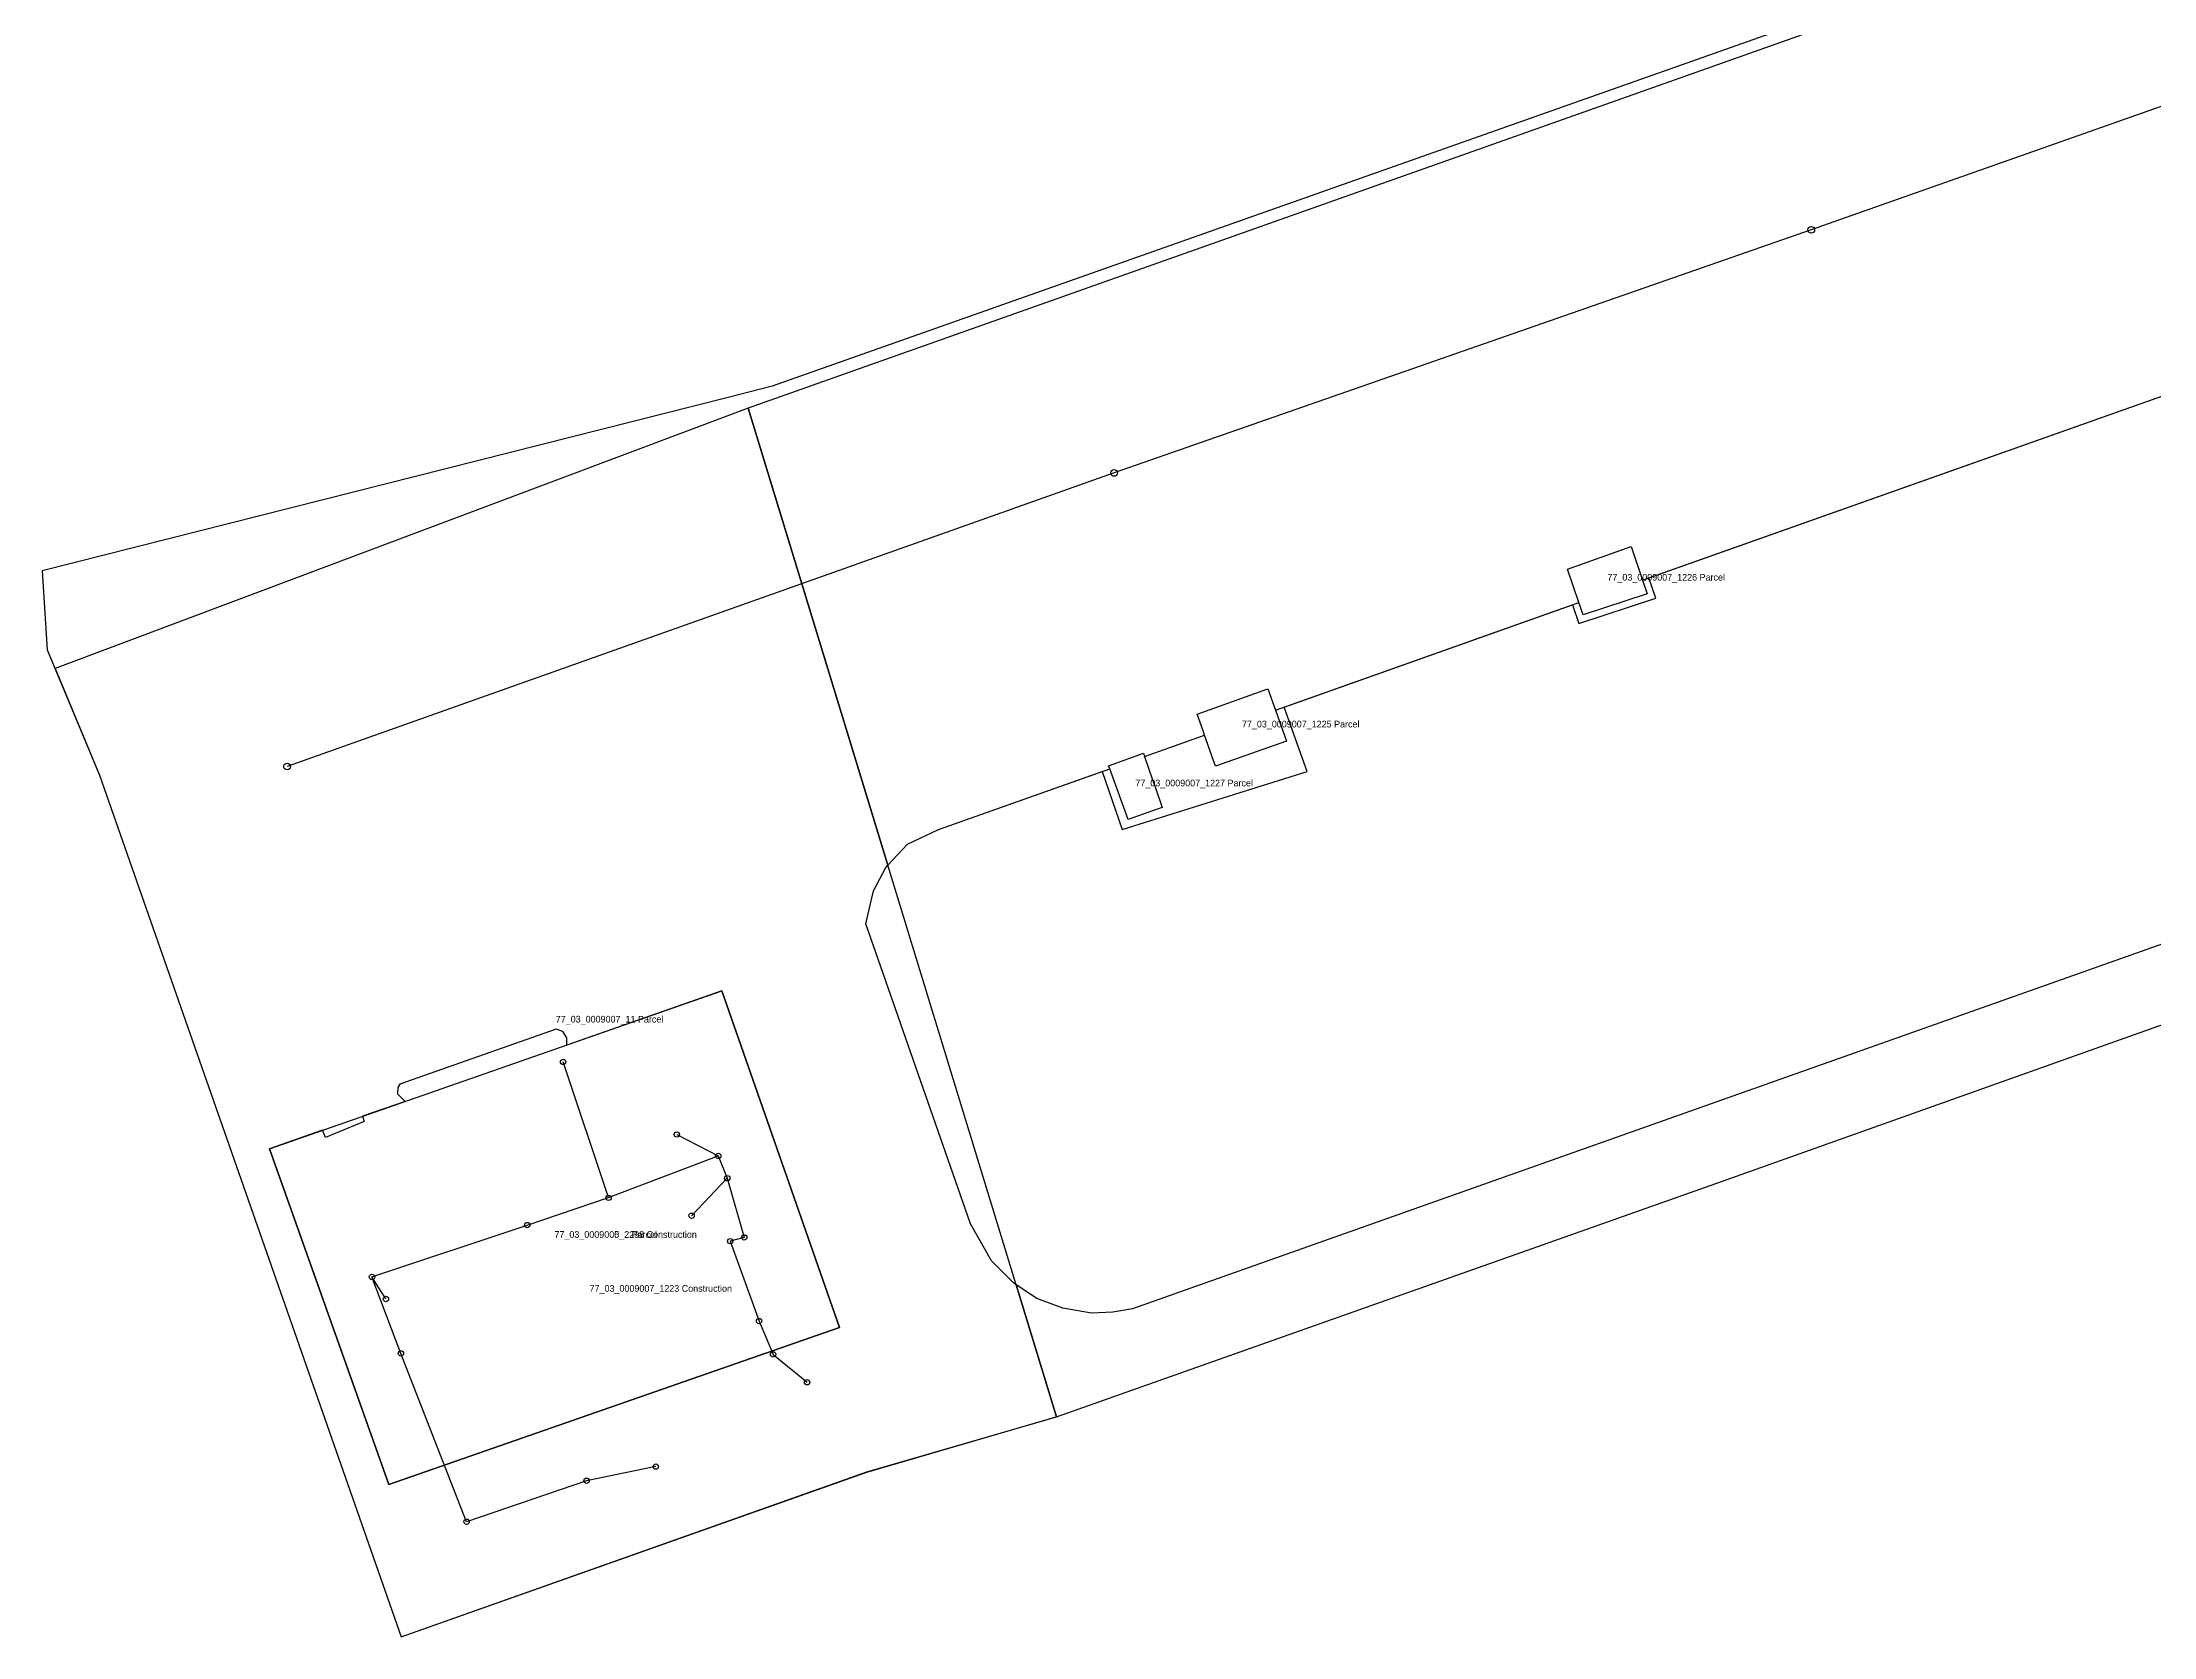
# Model space of a CAD drawing. Extents: x 22911 to 24334, y 8652 to 9234.
# Drawn here: x 22910.6 to 23225.8, y 8652.4 to 8890.5 of the extents above; entities that cross this region are included whole.
import ezdxf

# ---------------------------------------------------------------- set-up
doc = ezdxf.new("R2010")
doc.units = 0

msp = doc.modelspace()

# ---------------------------------------------------------------- linework, layer by layer
at = {"layer": '77_03_0009000_2 Parcel', "color": 8}
msp.add_lwpolyline([(23012.04, 8748.82), (23029.57, 8698.57), (22962.29, 8675.09), (22944.49, 8725.26), (23012.04, 8748.82)], dxfattribs=at)
at = {"layer": '77_03_0009005_2298 Construction', "color": 63}
msp.add_lwpolyline([(23012.04, 8748.82), (22988.91, 8740.75), (22988.91, 8741.82), (22988.28, 8742.75), (22987.27, 8743.13), (22963.94, 8734.88), (22963.65, 8734.42), (22963.62, 8733.48), (22964.75, 8732.33), (22958.38, 8730.11), (22958.65, 8729.33), (22952.88, 8726.95), (22952.39, 8728.01), (22944.49, 8725.26), (22962.29, 8675.09), (23029.57, 8698.57), (23012.04, 8748.82)], dxfattribs=at)
at = {"layer": '77_03_0009007 CadastralBlock', "color": 7}
msp.add_lwpolyline([(23544.09, 9023.69), (23519.39, 9014.99), (23510.17, 9011.49), (23502.87, 9008.25), (23459.47, 8992.79), (23458.87, 8994.45), (23019.55, 8839.15), (23012.75, 8837.43), (22910.57, 8811.59), (22911.33, 8799.75), (22919.11, 8781.07), (22964.15, 8652.37), (23033.69, 8676.99), (23061.97, 8685.23), (23161.27, 8720.39), (23274.37, 8760.63), (23336.67, 8783.11), (23464.13, 8826.95), (23632.43, 8886.79)], dxfattribs=at)
at = {"layer": '77_03_0009007_11 Parcel', "color": 8}
msp.add_lwpolyline([(22964.15, 8652.37), (23033.69, 8676.98), (23061.96, 8685.23), (23061.98, 8685.24), (23055.97, 8704.93), (23055.62, 8705.16), (23052.3, 8708.53), (23049.16, 8714.04), (23033.52, 8758.86), (23034.69, 8763.77), (23036.51, 8767.27), (23036.82, 8767.61), (23015.98, 8835.85), (22912.48, 8796.96), (22919.1, 8781.07), (22964.15, 8652.37)], dxfattribs=at)
at = {"layer": '77_03_0009007_12 Parcel', "color": 8}
for points in [[(23829.96, 9124.36), (23015.98, 8835.85), (23036.82, 8767.61), (23039.76, 8770.77), (23044.36, 8772.94), (23069.93, 8782), (23069.77, 8782.45), (23074.97, 8784.33), (23075.14, 8783.84), (23084.1, 8787.02), (23083.87, 8787.68), (23083.01, 8790.15), (23093.54, 8793.97), (23094.68, 8790.77), (23139.98, 8806.82), (23138.27, 8811.84), (23147.77, 8815.22), (23149.49, 8810.19), (23250.18, 8845.86)], [(23545.05, 8868.52), (23073.32, 8701.34), (23070.41, 8700.84), (23067.2, 8700.72), (23062.93, 8701.46), (23059.07, 8702.9), (23055.97, 8704.93), (23061.98, 8685.24), (23161.26, 8720.38), (23274.36, 8760.62), (23336.66, 8783.11), (23464.11, 8826.94), (23632.41, 8886.78)]]:
    msp.add_lwpolyline(points, dxfattribs=at)
at = {"layer": '77_03_0009007_1222 Parcel', "color": 8}
msp.add_lwpolyline([(23545.05, 8868.52), (23073.32, 8701.34), (23070.41, 8700.84), (23067.2, 8700.72), (23062.93, 8701.46), (23059.07, 8702.9), (23055.97, 8704.93), (23036.83, 8767.61), (23039.76, 8770.77), (23044.36, 8772.94), (23068.81, 8781.6), (23071.78, 8772.96), (23099.39, 8781.61), (23095.96, 8791.22), (23139.04, 8806.48), (23139.98, 8803.71), (23151.47, 8807.5), (23150.42, 8810.51), (23250.18, 8845.86), (23331.06, 8874.55)], dxfattribs=at)
at = {"layer": '77_03_0009007_1223 Construction', "color": 63}
for points in [[(22995.11, 8717.96), (22988.33, 8738.23)], [(23005.31, 8727.39), (23011.5, 8724.18), (23012.83, 8720.86), (23015.37, 8712.02), (23013.27, 8711.46), (23017.58, 8699.52), (23019.68, 8694.55), (23024.76, 8690.38)], [(22961.88, 8702.82), (22959.8, 8706.11), (22982.97, 8713.86), (22995.11, 8717.96), (23011.5, 8724.18)], [(23012.83, 8720.86), (23007.52, 8715.26)], [(23002.17, 8677.79), (22991.83, 8675.68), (22973.93, 8669.56), (22964.12, 8694.69), (22959.8, 8706.11)]]:
    msp.add_lwpolyline(points, dxfattribs=at)
for centre in [(22988.33, 8738.23), (23005.31, 8727.39), (23011.5, 8724.18), (23012.83, 8720.86), (22995.12, 8717.93), (22982.97, 8713.86), (23007.52, 8715.26), (23013.27, 8711.46), (23015.37, 8712.02), (22959.8, 8706.11), (22961.88, 8702.82), (23017.58, 8699.52), (22964.12, 8694.69), (23019.68, 8694.55), (23024.76, 8690.38), (23002.17, 8677.79), (22991.83, 8675.68), (22973.93, 8669.56)]:
    msp.add_circle(centre, 0.4, dxfattribs=at)
at = {"layer": '77_03_0009007_1225 Parcel', "color": 8}
msp.add_lwpolyline([(23093.54, 8793.97), (23094.68, 8790.77), (23096.34, 8786.11), (23085.73, 8782.39), (23084.1, 8787.02), (23083.87, 8787.68), (23083.01, 8790.15), (23093.54, 8793.97)], dxfattribs=at)
at = {"layer": '77_03_0009007_1226 Parcel', "color": 8}
msp.add_lwpolyline([(23147.77, 8815.22), (23149.49, 8810.18), (23150.19, 8808.12), (23140.6, 8805), (23139.98, 8806.82), (23138.27, 8811.84), (23147.77, 8815.22)], dxfattribs=at)
at = {"layer": '77_03_0009007_1227 Parcel', "color": 8}
msp.add_lwpolyline([(23074.97, 8784.33), (23075.14, 8783.84), (23076.33, 8780.37), (23076.75, 8779.14), (23077.75, 8776.21), (23076.34, 8775.72), (23072.67, 8774.43), (23069.93, 8782), (23069.77, 8782.45), (23074.97, 8784.33)], dxfattribs=at)
at = {"layer": '77_03_0009007_1230 Construction', "color": 63}
msp.add_lwpolyline([(24178.28, 9217.86), (24108.34, 9191.41), (24000.57, 9154.67), (23915.32, 9124.91), (23869.67, 9109.89), (23757.78, 9069.59), (23626.52, 9022.91), (23582.2, 9007.36), (23534.44, 8990.91), (23405.28, 8944.81), (23295.63, 8905.38), (23250.06, 8889.09), (23174.67, 8862.49), (23070.6, 8826.19), (22947.12, 8782.35)], dxfattribs=at)
for centre in [(23174.67, 8862.49), (23070.6, 8826.19), (22947.12, 8782.35)]:
    msp.add_circle(centre, 0.5, dxfattribs=at)

# ---------------------------------------------------------------- texts
at = {"layer": '77_03_0009000_2 Parcel', "color": 8}
msp.add_text('77_03_0009000_2 Parcel', height=1, dxfattribs=at).set_placement((22987.03, 8711.95))
at = {"layer": '77_03_0009005_2298 Construction', "color": 63}
msp.add_text('77_03_0009005_2298 Construction', height=1, dxfattribs=at).set_placement((22987.03, 8711.95))
at = {"layer": '77_03_0009007_11 Parcel', "color": 8}
msp.add_text('77_03_0009007_11 Parcel', height=1, dxfattribs=at).set_placement((22987.23, 8744.11))
at = {"layer": '77_03_0009007_1223 Construction', "color": 63}
msp.add_text('77_03_0009007_1223 Construction', height=1, dxfattribs=at).set_placement((22992.28, 8703.9))
at = {"layer": '77_03_0009007_1225 Parcel', "color": 8}
msp.add_text('77_03_0009007_1225 Parcel', height=1, dxfattribs=at).set_placement((23089.67, 8788.18))
at = {"layer": '77_03_0009007_1226 Parcel', "color": 8}
msp.add_text('77_03_0009007_1226 Parcel', height=1, dxfattribs=at).set_placement((23144.23, 8810.11))
at = {"layer": '77_03_0009007_1227 Parcel', "color": 8}
msp.add_text('77_03_0009007_1227 Parcel', height=1, dxfattribs=at).set_placement((23073.76, 8779.38))

doc.saveas('drawing.dxf')
